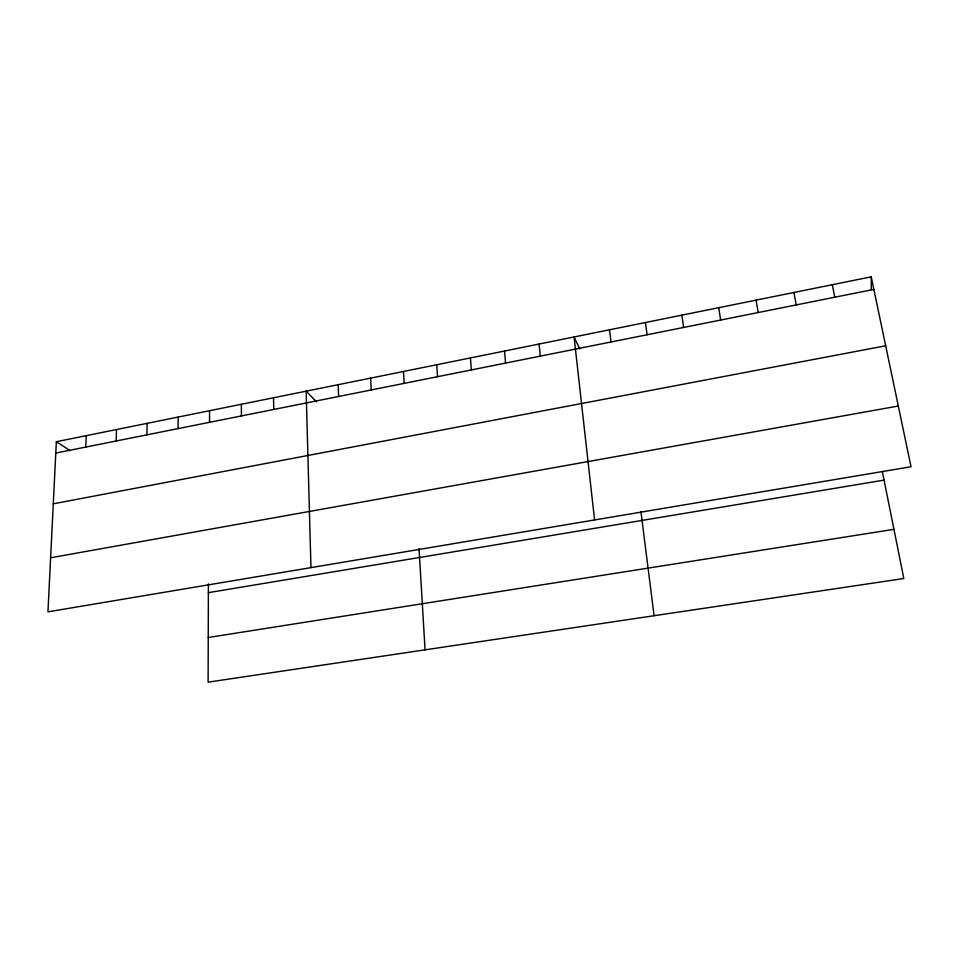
<?xml version="1.0" encoding="UTF-8"?>
<svg xmlns="http://www.w3.org/2000/svg" width="959" height="959" viewBox="0 0 959 959"><rect width="100%" height="100%" fill="white"/><g stroke="black" fill="none" stroke-linecap="round" stroke-linejoin="round"><path stroke-width="1.44" d="M208.403 583.887L208.115 682.161L903.822 578.517L882.316 471.408M209.53 422.308L209.565 410.716M178.026 428.613L178.17 417.069M146.895 434.835L147.147 423.351M116.159 440.996L116.519 429.548M85.795 447.062L86.25 435.674M56.353 441.715L47.95 611.842L911.05 466.745L871.216 276.839L56.353 441.715L70.127 450.682M55.79 453.068L873.853 289.402M53.284 503.823L885.672 345.779M50.623 557.778L898.319 406.029M208.367 592.662L884.066 480.111M208.247 637.507L893.944 529.332M316.602 401.869L306.149 391.176L310.956 567.62M579.727 348.86L574.069 336.969L594.58 519.946M832.316 284.703L834.774 297.218M793.932 292.471L796.222 304.938M756.064 300.143L758.185 312.538M718.699 307.695L720.665 320.054M681.825 315.163L683.635 327.463M645.431 322.524L647.085 334.775M640.948 511.71L654.086 615.726M609.516 329.788L611.027 341.991M539.066 344.041L540.289 356.137M504.518 351.03L505.597 363.077M470.413 357.935L471.36 369.922M436.729 364.756L437.544 376.695M419.047 548.74L425.053 649.842M403.475 371.481L404.159 383.372M370.63 378.134L371.193 389.965M338.191 384.691L338.623 396.487M273.555 397.769L273.747 409.457M871.216 276.839L871.335 289.57M241.356 404.29L241.44 415.93"/></g></svg>
